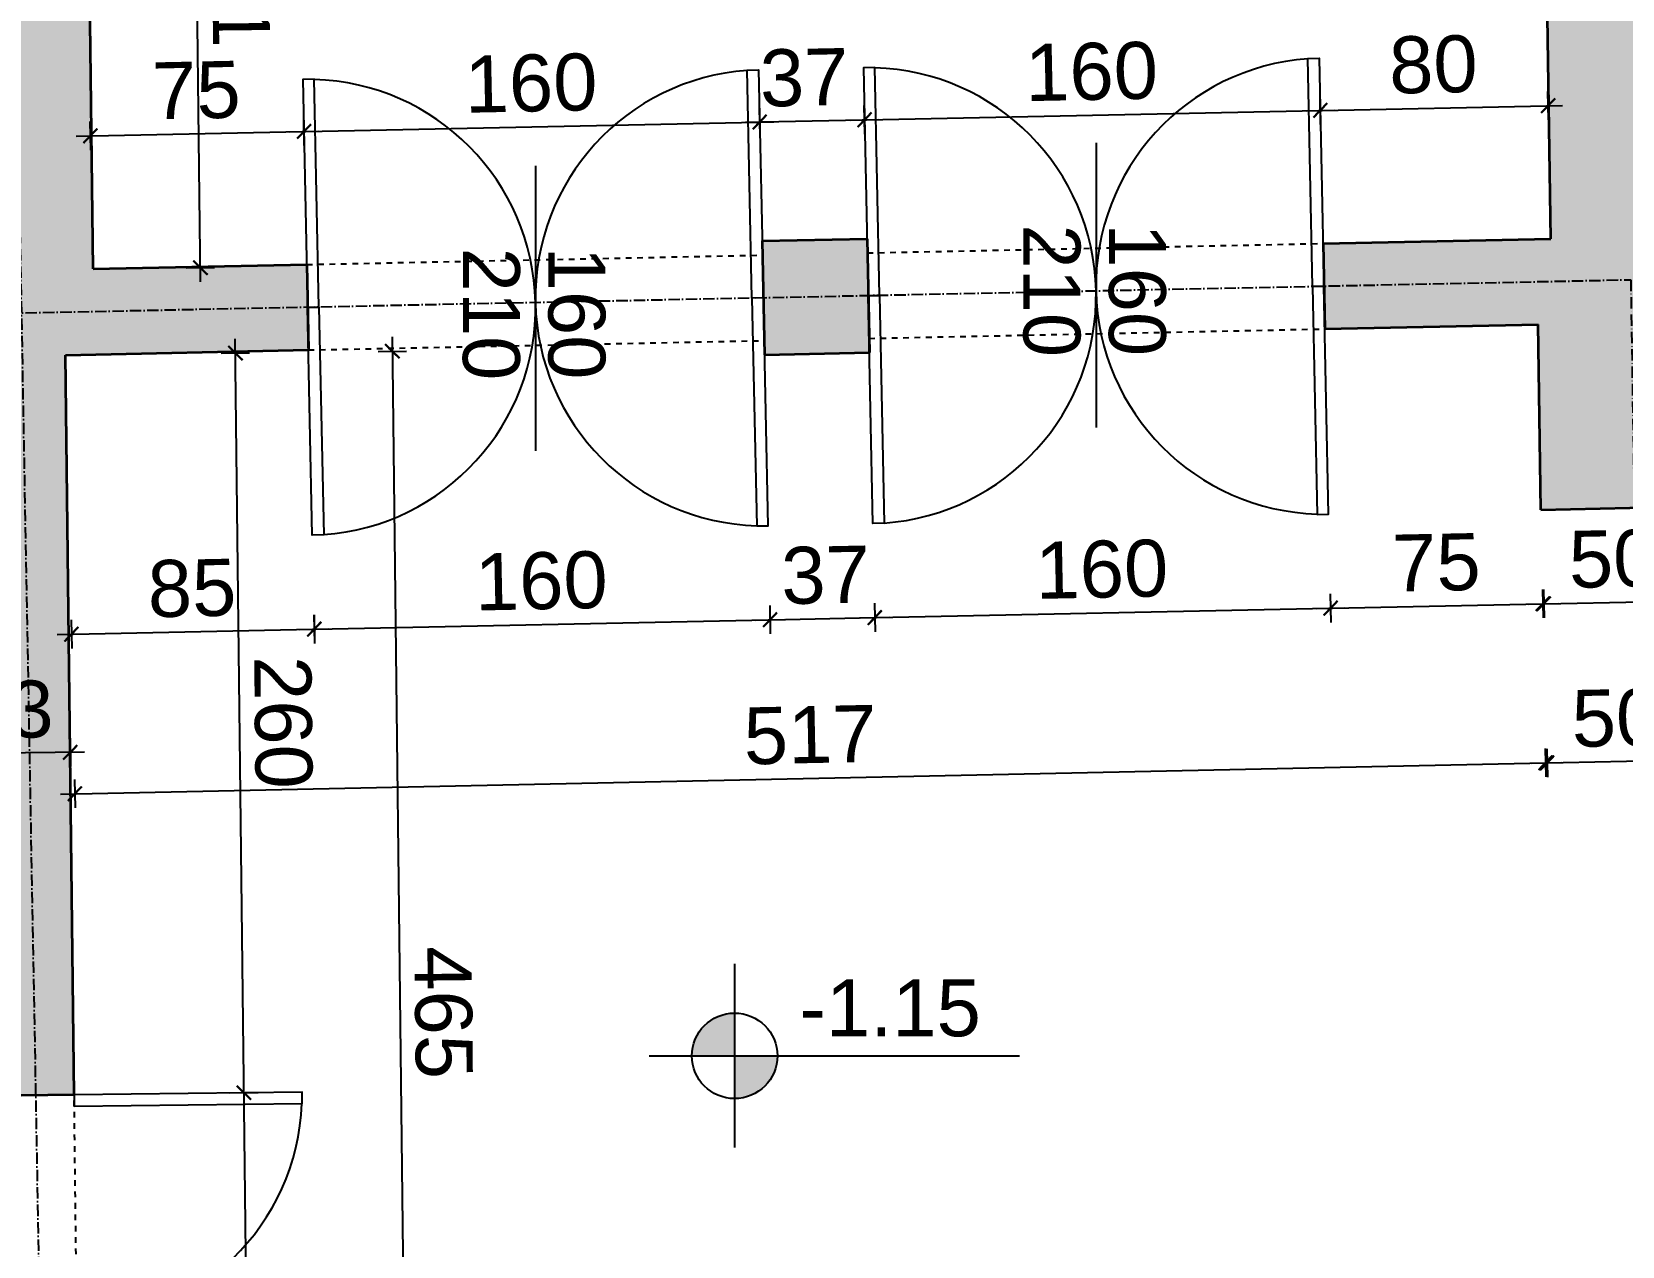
# Model space of a CAD drawing. Header units: inches. Extents: x -72385 to 39588, y -6525 to 66685.
# Drawn here: x -38734 to -38176, y 20085 to 20511 of the extents above; entities that cross this region are included whole.
import ezdxf

# ---------------------------------------------------------------- set-up
doc = ezdxf.new("R2010")
doc.units = ezdxf.units.IN
doc.header["$MEASUREMENT"] = 0
doc.linetypes.add('DashDot', pattern=[0.6, 0.4, -0.1, 0, -0.1])
doc.linetypes.add('Hidden', pattern=[0.4, 0.2, -0.2])
for name, color, linetype, lineweight in [('Врати', 251, 'Continuous', 25), ('Надписи врати', 252, 'Continuous', 25), ('Надписи коти вътрешни', 252, 'Continuous', 25), ('Надписи нива', 252, 'Continuous', 25), ('Оси', 252, 'DashDot', 25), ('Пунктир', 253, 'Hidden', 25), ('Разрезни линии', 7, 'Continuous', 35), ('Щрих стени', 254, 'Continuous', 25)]:
    doc.layers.add(name, color=color, linetype=linetype, lineweight=lineweight)
doc.styles.add('Arial Regular', font='arial.ttf')
doc.styles.get("Standard").update_dxf_attribs({"font": 'arial.ttf'})
doc.dimstyles.new('Annotative', dxfattribs={"dimscale": 0, "dimtxt": 20, "dimasz": 5, "dimexe": 5, "dimexo": 5, "dimgap": 5, "dimtad": 1, "dimdec": 0, "dimzin": 0, "dimdsep": 46, "dimtxsty": 'Standard', "dimblk": 'ARCHTICK', "dimcen": 5, "dimdle": 5, "dimadec": 0, "dimazin": 0, "dimtfac": 1, "dimtdec": 0, "dimtofl": 0, "dimtmove": 0, "dimatfit": 3, "dimldrblk": 'ARCHTICK', "dimfxl": 5, "dimfxlon": 1, "dimtolj": 1, "dimtzin": 0, "dimarcsym": 1})

# ---------------------------------------------------------------- blocks, each defined once
blk = doc.blocks.new('_ArchTick')
at = {"color": 0, "linetype": 'ByBlock', "const_width": 0.15}
blk.add_lwpolyline([(-0.5, -0.5), (0.5, 0.5)], dxfattribs=at)
blk = doc.blocks.new('*D3263')
at = {"layer": 'Defpoints', "color": 0, "ltscale": 50, "transparency": 16777216}
for p in [(-38714.92, 20628.77), (-38677.27, 20629.2), (-38712.6, 20427.91)]:
    blk.add_point(p, dxfattribs=at)
at = {"layer": 'Надписи коти вътрешни', "color": 0, "lineweight": -2, "ltscale": 50, "transparency": 16777216}
for p, q in [((-38674.89, 20423.34), (-38677.33, 20634.2)), ((-38682.27, 20629.15), (-38672.27, 20629.26)), ((-38679.95, 20428.29), (-38669.95, 20428.4))]:
    blk.add_line(p, q, dxfattribs=at)
at = {"layer": 'Надписи коти вътрешни', "color": 0, "lineweight": -2, "ltscale": 50, "transparency": 16777216, "xscale": 5, "yscale": 5, "zscale": 5}
for p, rotation in [((-38677.27, 20629.2), 90.66157633345067), ((-38674.95, 20428.34), 270.6615763334507)]:
    blk.add_blockref('_ArchTick', p, dxfattribs=dict(at, rotation=rotation))
at = {"layer": 'Надписи коти вътрешни', "color": 0, "ltscale": 50, "transparency": 16777216, "insert": (-38660.9, 20528.95), "char_height": 20, "attachment_point": 5, "rotation": 270.6616}
blk.add_mtext('\\A1;201', dxfattribs=at)
blk = doc.blocks.new('*D3264')
at = {"layer": 'Defpoints', "color": 0, "ltscale": 50, "transparency": 16777216}
for p in [(-38638.58, 20476.19), (-38712.6, 20427.91), (-38637.62, 20429.46)]:
    blk.add_point(p, dxfattribs=at)
at = {"layer": 'Надписи коти вътрешни', "color": 0, "lineweight": -2, "ltscale": 50, "transparency": 16777216}
for p, q in [((-38713.47, 20469.64), (-38713.67, 20479.64)), ((-38638.48, 20471.19), (-38638.69, 20481.19)), ((-38718.57, 20474.54), (-38633.58, 20476.3))]:
    blk.add_line(p, q, dxfattribs=at)
at = {"layer": 'Надписи коти вътрешни', "color": 0, "lineweight": -2, "ltscale": 50, "transparency": 16777216, "xscale": 5, "yscale": 5, "zscale": 5}
for p, rotation in [((-38713.57, 20474.64), 181.1859248688598), ((-38638.58, 20476.19), 1.185924868859785)]:
    blk.add_blockref('_ArchTick', p, dxfattribs=dict(at, rotation=rotation))
at = {"layer": 'Надписи коти вътрешни', "color": 0, "ltscale": 50, "transparency": 16777216, "insert": (-38676.39, 20490.58), "char_height": 20, "attachment_point": 5, "rotation": 1.1859}
blk.add_mtext('\\A1;75', dxfattribs=at)
blk = doc.blocks.new('*D3265')
at = {"layer": 'Defpoints', "color": 0, "ltscale": 50, "transparency": 16777216}
for p in [(-38478.62, 20479.5), (-38477.65, 20432.77), (-38637.62, 20429.46)]:
    blk.add_point(p, dxfattribs=at)
at = {"layer": 'Надписи коти вътрешни', "color": 0, "lineweight": -2, "ltscale": 50, "transparency": 16777216}
for p, q in [((-38478.51, 20474.51), (-38478.72, 20484.5)), ((-38643.58, 20476.09), (-38473.62, 20479.61)), ((-38638.48, 20471.19), (-38638.69, 20481.19))]:
    blk.add_line(p, q, dxfattribs=at)
at = {"layer": 'Надписи коти вътрешни', "color": 0, "lineweight": -2, "ltscale": 50, "transparency": 16777216, "xscale": 5, "yscale": 5, "zscale": 5}
for p, rotation in [((-38638.58, 20476.19), 181.185924868859), ((-38478.62, 20479.5), 1.185924868859022)]:
    blk.add_blockref('_ArchTick', p, dxfattribs=dict(at, rotation=rotation))
at = {"layer": 'Надписи коти вътрешни', "color": 0, "ltscale": 50, "transparency": 16777216, "insert": (-38558.91, 20493.06), "char_height": 20, "attachment_point": 5, "rotation": 1.1859}
blk.add_mtext('\\A1;160', dxfattribs=at)
blk = doc.blocks.new('*D3266')
at = {"layer": 'Defpoints', "color": 0, "ltscale": 50, "transparency": 16777216}
for p in [(-38441.81, 20480.27), (-38440.95, 20438.53), (-38477.75, 20437.77)]:
    blk.add_point(p, dxfattribs=at)
at = {"layer": 'Надписи коти вътрешни', "color": 0, "lineweight": -2, "ltscale": 50, "transparency": 16777216}
for p, q in [((-38478.51, 20474.51), (-38478.72, 20484.5)), ((-38441.71, 20475.27), (-38441.92, 20485.27)), ((-38483.62, 20479.4), (-38436.82, 20480.37))]:
    blk.add_line(p, q, dxfattribs=at)
at = {"layer": 'Надписи коти вътрешни', "color": 0, "lineweight": -2, "ltscale": 50, "transparency": 16777216, "xscale": 5, "yscale": 5, "zscale": 5}
for p, rotation in [((-38441.81, 20480.27), 1.185924868863157), ((-38478.62, 20479.5), 181.1859248688631)]:
    blk.add_blockref('_ArchTick', p, dxfattribs=dict(at, rotation=rotation))
at = {"layer": 'Надписи коти вътрешни', "color": 0, "ltscale": 50, "transparency": 16777216, "insert": (-38463.03, 20495.05), "char_height": 20, "attachment_point": 5, "rotation": 1.1859}
blk.add_mtext('\\A1;37', dxfattribs=at)
blk = doc.blocks.new('*D3267')
at = {"layer": 'Defpoints', "color": 0, "ltscale": 50, "transparency": 16777216}
for p in [(-38281.85, 20483.58), (-38440.85, 20433.54), (-38280.88, 20436.85)]:
    blk.add_point(p, dxfattribs=at)
at = {"layer": 'Надписи коти вътрешни', "color": 0, "lineweight": -2, "ltscale": 50, "transparency": 16777216}
for p, q in [((-38281.75, 20478.58), (-38281.95, 20488.58)), ((-38446.81, 20480.16), (-38276.85, 20483.68)), ((-38441.71, 20475.27), (-38441.92, 20485.27))]:
    blk.add_line(p, q, dxfattribs=at)
at = {"layer": 'Надписи коти вътрешни', "color": 0, "lineweight": -2, "ltscale": 50, "transparency": 16777216, "xscale": 5, "yscale": 5, "zscale": 5}
for p, rotation in [((-38441.81, 20480.27), 181.185924868859), ((-38281.85, 20483.58), 1.185924868859022)]:
    blk.add_blockref('_ArchTick', p, dxfattribs=dict(at, rotation=rotation))
at = {"layer": 'Надписи коти вътрешни', "color": 0, "ltscale": 50, "transparency": 16777216, "insert": (-38362.15, 20497.13), "char_height": 20, "attachment_point": 5, "rotation": 1.1859}
blk.add_mtext('\\A1;160', dxfattribs=at)
blk = doc.blocks.new('*D3268')
at = {"layer": 'Defpoints', "color": 0, "ltscale": 50, "transparency": 16777216}
for p in [(-38201.87, 20485.23), (-38200.9, 20438.5), (-38280.88, 20436.85)]:
    blk.add_point(p, dxfattribs=at)
at = {"layer": 'Надписи коти вътрешни', "color": 0, "lineweight": -2, "ltscale": 50, "transparency": 16777216}
for p, q in [((-38281.75, 20478.58), (-38281.95, 20488.58)), ((-38201.76, 20480.23), (-38201.97, 20490.23)), ((-38286.85, 20483.47), (-38196.87, 20485.34))]:
    blk.add_line(p, q, dxfattribs=at)
at = {"layer": 'Надписи коти вътрешни', "color": 0, "lineweight": -2, "ltscale": 50, "transparency": 16777216, "xscale": 5, "yscale": 5, "zscale": 5}
for p, rotation in [((-38201.87, 20485.23), 1.185924868861897), ((-38281.85, 20483.58), 181.1859248688619)]:
    blk.add_blockref('_ArchTick', p, dxfattribs=dict(at, rotation=rotation))
at = {"layer": 'Надписи коти вътрешни', "color": 0, "ltscale": 50, "transparency": 16777216, "insert": (-38242.17, 20499.61), "char_height": 20, "attachment_point": 5, "rotation": 1.1859}
blk.add_mtext('\\A1;80', dxfattribs=at)
blk = doc.blocks.new('*D3288')
at = {"layer": 'Defpoints', "color": 0, "ltscale": 50, "transparency": 16777216}
for p in [(-38636.99, 20399.47), (-38722.25, 20397.7), (-38634.97, 20301.47)]:
    blk.add_point(p, dxfattribs=at)
at = {"layer": 'Надписи коти вътрешни', "color": 0, "lineweight": -2, "ltscale": 50, "transparency": 16777216}
for p, q in [((-38720.33, 20304.7), (-38720.12, 20294.71)), ((-38635.07, 20306.47), (-38634.86, 20296.47)), ((-38725.22, 20299.6), (-38629.97, 20301.57))]:
    blk.add_line(p, q, dxfattribs=at)
at = {"layer": 'Надписи коти вътрешни', "color": 0, "lineweight": -2, "ltscale": 50, "transparency": 16777216, "xscale": 5, "yscale": 5, "zscale": 5}
for p, rotation in [((-38634.97, 20301.47), 1.185924868863119), ((-38720.23, 20299.7), 181.1859248688631)]:
    blk.add_blockref('_ArchTick', p, dxfattribs=dict(at, rotation=rotation))
at = {"layer": 'Надписи коти вътрешни', "color": 0, "ltscale": 50, "transparency": 16777216, "insert": (-38677.91, 20315.8), "char_height": 20, "attachment_point": 5, "rotation": 1.1859}
blk.add_mtext('\\A1;85', dxfattribs=at)
blk = doc.blocks.new('*D3289')
at = {"layer": 'Defpoints', "color": 0, "ltscale": 50, "transparency": 16777216}
for p in [(-38637.03, 20399.47), (-38477.03, 20402.78), (-38475, 20304.78)]:
    blk.add_point(p, dxfattribs=at)
at = {"layer": 'Надписи коти вътрешни', "color": 0, "lineweight": -2, "ltscale": 50, "transparency": 16777216}
for p, q in [((-38475.1, 20309.78), (-38474.9, 20299.78)), ((-38640, 20301.37), (-38470, 20304.88)), ((-38635.1, 20306.47), (-38634.9, 20296.47))]:
    blk.add_line(p, q, dxfattribs=at)
at = {"layer": 'Надписи коти вътрешни', "color": 0, "lineweight": -2, "ltscale": 50, "transparency": 16777216, "xscale": 5, "yscale": 5, "zscale": 5}
for p, rotation in [((-38635, 20301.47), 181.1859248688591), ((-38475, 20304.78), 1.185924868859124)]:
    blk.add_blockref('_ArchTick', p, dxfattribs=dict(at, rotation=rotation))
at = {"layer": 'Надписи коти вътрешни', "color": 0, "ltscale": 50, "transparency": 16777216, "insert": (-38555.31, 20318.33), "char_height": 20, "attachment_point": 5, "rotation": 1.1859}
blk.add_mtext('\\A1;160', dxfattribs=at)
blk = doc.blocks.new('*D3290')
at = {"layer": 'Defpoints', "color": 0, "ltscale": 50, "transparency": 16777216}
for p in [(-38476.93, 20397.78), (-38440.12, 20398.54), (-38438.2, 20305.54)]:
    blk.add_point(p, dxfattribs=at)
at = {"layer": 'Надписи коти вътрешни', "color": 0, "lineweight": -2, "ltscale": 50, "transparency": 16777216}
for p, q in [((-38475.1, 20309.78), (-38474.9, 20299.78)), ((-38438.3, 20310.54), (-38438.09, 20300.54)), ((-38480, 20304.68), (-38433.2, 20305.65))]:
    blk.add_line(p, q, dxfattribs=at)
at = {"layer": 'Надписи коти вътрешни', "color": 0, "lineweight": -2, "ltscale": 50, "transparency": 16777216, "xscale": 5, "yscale": 5, "zscale": 5}
for p, rotation in [((-38475, 20304.78), 181.1859248688631), ((-38438.2, 20305.54), 1.185924868863157)]:
    blk.add_blockref('_ArchTick', p, dxfattribs=dict(at, rotation=rotation))
at = {"layer": 'Надписи коти вътрешни', "color": 0, "ltscale": 50, "transparency": 16777216, "insert": (-38455.53, 20320.41), "char_height": 20, "attachment_point": 5, "rotation": 1.1859}
blk.add_mtext('\\A1;37', dxfattribs=at)
blk = doc.blocks.new('*D3291')
at = {"layer": 'Defpoints', "color": 0, "ltscale": 50, "transparency": 16777216}
for p in [(-38280.26, 20406.85), (-38440.26, 20403.54), (-38278.23, 20308.85)]:
    blk.add_point(p, dxfattribs=at)
at = {"layer": 'Надписи коти вътрешни', "color": 0, "lineweight": -2, "ltscale": 50, "transparency": 16777216}
for p, q in [((-38438.34, 20310.54), (-38438.13, 20300.54)), ((-38278.34, 20313.85), (-38278.13, 20303.86)), ((-38443.23, 20305.44), (-38273.23, 20308.96))]:
    blk.add_line(p, q, dxfattribs=at)
at = {"layer": 'Надписи коти вътрешни', "color": 0, "lineweight": -2, "ltscale": 50, "transparency": 16777216, "xscale": 5, "yscale": 5, "zscale": 5}
for p, rotation in [((-38278.23, 20308.85), 1.185924868859124), ((-38438.23, 20305.54), 181.1859248688591)]:
    blk.add_blockref('_ArchTick', p, dxfattribs=dict(at, rotation=rotation))
at = {"layer": 'Надписи коти вътрешни', "color": 0, "ltscale": 50, "transparency": 16777216, "insert": (-38358.55, 20322.41), "char_height": 20, "attachment_point": 5, "rotation": 1.1859}
blk.add_mtext('\\A1;160', dxfattribs=at)
blk = doc.blocks.new('*D3292')
at = {"layer": 'Defpoints', "color": 0, "ltscale": 50, "transparency": 16777216}
for p in [(-38280.26, 20406.85), (-38205.43, 20408.4), (-38203.4, 20310.4)]:
    blk.add_point(p, dxfattribs=at)
at = {"layer": 'Надписи коти вътрешни', "color": 0, "lineweight": -2, "ltscale": 50, "transparency": 16777216}
for p, q in [((-38203.51, 20315.4), (-38203.3, 20305.4)), ((-38283.23, 20308.75), (-38198.41, 20310.51)), ((-38278.34, 20313.85), (-38278.13, 20303.86))]:
    blk.add_line(p, q, dxfattribs=at)
at = {"layer": 'Надписи коти вътрешни', "color": 0, "lineweight": -2, "ltscale": 50, "transparency": 16777216, "xscale": 5, "yscale": 5, "zscale": 5}
for p, rotation in [((-38278.23, 20308.85), 181.1859248688569), ((-38203.4, 20310.4), 1.185924868856923)]:
    blk.add_blockref('_ArchTick', p, dxfattribs=dict(at, rotation=rotation))
at = {"layer": 'Надписи коти вътрешни', "color": 0, "ltscale": 50, "transparency": 16777216, "insert": (-38241.13, 20324.8), "char_height": 20, "attachment_point": 5, "rotation": 1.1859}
blk.add_mtext('\\A1;75', dxfattribs=at)
blk = doc.blocks.new('*D3293')
at = {"layer": 'Defpoints', "color": 0, "ltscale": 50, "transparency": 16777216}
for p in [(-38204.43, 20343.41), (-38154.44, 20344.44), (-38153.76, 20311.43)]:
    blk.add_point(p, dxfattribs=at)
at = {"layer": 'Надписи коти вътрешни', "color": 0, "lineweight": -2, "ltscale": 50, "transparency": 16777216}
for p, q in [((-38203.85, 20315.4), (-38203.64, 20305.4)), ((-38153.86, 20316.43), (-38153.65, 20306.43)), ((-38208.74, 20310.29), (-38148.76, 20311.53))]:
    blk.add_line(p, q, dxfattribs=at)
at = {"layer": 'Надписи коти вътрешни', "color": 0, "lineweight": -2, "ltscale": 50, "transparency": 16777216, "xscale": 5, "yscale": 5, "zscale": 5}
for p, rotation in [((-38203.75, 20310.4), 181.1859248688672), ((-38153.76, 20311.43), 1.185924868867113)]:
    blk.add_blockref('_ArchTick', p, dxfattribs=dict(at, rotation=rotation))
at = {"layer": 'Надписи коти вътрешни', "color": 0, "ltscale": 50, "transparency": 16777216, "insert": (-38179.07, 20326.12), "char_height": 20, "attachment_point": 5, "rotation": 1.1859}
blk.add_mtext('\\A1;50', dxfattribs=at)
blk = doc.blocks.new('*D3302')
at = {"layer": 'Defpoints', "color": 0, "ltscale": 50, "transparency": 16777216}
for p in [(-38722.25, 20397.7), (-38662.67, 20398.39), (-38719.26, 20138.04)]:
    blk.add_point(p, dxfattribs=at)
at = {"layer": 'Надписи коти вътрешни', "color": 0, "lineweight": -2, "ltscale": 50, "transparency": 16777216}
for p, q in [((-38659.61, 20133.73), (-38662.73, 20403.39)), ((-38667.67, 20398.33), (-38657.67, 20398.45)), ((-38664.67, 20138.67), (-38654.67, 20138.78))]:
    blk.add_line(p, q, dxfattribs=at)
at = {"layer": 'Надписи коти вътрешни', "color": 0, "lineweight": -2, "ltscale": 50, "transparency": 16777216, "xscale": 5, "yscale": 5, "zscale": 5}
for p, rotation in [((-38662.67, 20398.39), 90.6615763334505), ((-38659.67, 20138.73), 270.6615763334505)]:
    blk.add_blockref('_ArchTick', p, dxfattribs=dict(at, rotation=rotation))
at = {"layer": 'Надписи коти вътрешни', "color": 0, "ltscale": 50, "transparency": 16777216, "insert": (-38645.96, 20268.73), "char_height": 20, "attachment_point": 5, "rotation": 270.6616}
blk.add_mtext('\\A1;260', dxfattribs=at)
blk = doc.blocks.new('*D3303')
at = {"layer": 'Defpoints', "color": 0, "ltscale": 50, "transparency": 16777216}
for p in [(-38719.26, 20138.04), (-38659.67, 20138.73), (-38717.41, 19978.05)]:
    blk.add_point(p, dxfattribs=at)
at = {"layer": 'Надписи коти вътрешни', "color": 0, "lineweight": -2, "ltscale": 50, "transparency": 16777216}
for p, q in [((-38657.77, 19973.74), (-38659.73, 20143.73)), ((-38664.67, 20138.67), (-38654.67, 20138.78)), ((-38662.82, 19978.68), (-38652.82, 19978.8))]:
    blk.add_line(p, q, dxfattribs=at)
at = {"layer": 'Надписи коти вътрешни', "color": 0, "lineweight": -2, "ltscale": 50, "transparency": 16777216, "xscale": 5, "yscale": 5, "zscale": 5}
for p, rotation in [((-38659.67, 20138.73), 90.66157633345075), ((-38657.82, 19978.74), 270.6615763334508)]:
    blk.add_blockref('_ArchTick', p, dxfattribs=dict(at, rotation=rotation))
at = {"layer": 'Надписи коти вътрешни', "color": 0, "ltscale": 50, "transparency": 16777216, "insert": (-38643.54, 20058.91), "char_height": 20, "attachment_point": 5, "rotation": 270.6616}
blk.add_mtext('\\A1;160', dxfattribs=at)
blk = doc.blocks.new('*D3378')
at = {"layer": 'Defpoints', "color": 0, "ltscale": 50, "transparency": 16777216}
for p in [(-38205.43, 20408.51), (-38722.25, 20397.7), (-38202.22, 20254.51)]:
    blk.add_point(p, dxfattribs=at)
at = {"layer": 'Надписи коти вътрешни', "color": 0, "lineweight": -2, "ltscale": 50, "transparency": 16777216}
for p, q in [((-38202.32, 20259.51), (-38202.11, 20249.51)), ((-38724.03, 20243.6), (-38197.22, 20254.61)), ((-38719.14, 20248.7), (-38718.93, 20238.71))]:
    blk.add_line(p, q, dxfattribs=at)
at = {"layer": 'Надписи коти вътрешни', "color": 0, "lineweight": -2, "ltscale": 50, "transparency": 16777216, "xscale": 5, "yscale": 5, "zscale": 5}
for p, rotation in [((-38202.22, 20254.51), 1.197552262270222), ((-38719.03, 20243.7), 181.1975522622702)]:
    blk.add_blockref('_ArchTick', p, dxfattribs=dict(at, rotation=rotation))
at = {"layer": 'Надписи коти вътрешни', "color": 0, "ltscale": 50, "transparency": 16777216, "insert": (-38460.94, 20264.31), "char_height": 20, "attachment_point": 5, "rotation": 1.1976}
blk.add_mtext('\\A1;517', dxfattribs=at)
blk = doc.blocks.new('*D3379')
at = {"layer": 'Defpoints', "color": 0, "ltscale": 50, "transparency": 16777216}
for p in [(-38204.43, 20343.51), (-38154.44, 20344.44), (-38152.78, 20255.5)]:
    blk.add_point(p, dxfattribs=at)
at = {"layer": 'Надписи коти вътрешни', "color": 0, "lineweight": -2, "ltscale": 50, "transparency": 16777216}
for p, q in [((-38202.87, 20259.57), (-38202.68, 20249.58)), ((-38152.88, 20260.5), (-38152.69, 20250.51)), ((-38207.77, 20254.48), (-38147.79, 20255.6))]:
    blk.add_line(p, q, dxfattribs=at)
at = {"layer": 'Надписи коти вътрешни', "color": 0, "lineweight": -2, "ltscale": 50, "transparency": 16777216, "xscale": 5, "yscale": 5, "zscale": 5}
for p, rotation in [((-38202.78, 20254.57), 181.0657138452949), ((-38152.78, 20255.5), 1.065713845294865)]:
    blk.add_blockref('_ArchTick', p, dxfattribs=dict(at, rotation=rotation))
at = {"layer": 'Надписи коти вътрешни', "color": 0, "ltscale": 50, "transparency": 16777216, "insert": (-38178.06, 20270.25), "char_height": 20, "attachment_point": 5, "rotation": 1.0657}
blk.add_mtext('\\A1;50', dxfattribs=at)
blk = doc.blocks.new('*D4657')
at = {"layer": 'Defpoints', "color": 0, "ltscale": 50, "transparency": 16777216}
for p in [(-38722.25, 20397.7), (-38716.89, 19933.05), (-38602.23, 19934.38)]:
    blk.add_point(p, dxfattribs=at)
at = {"layer": 'Надписи коти вътрешни', "color": 0, "lineweight": -2, "ltscale": 50, "transparency": 16777216}
for p, q in [((-38612.59, 20398.97), (-38602.59, 20399.09)), ((-38607.65, 20404.03), (-38602.17, 19929.38)), ((-38607.23, 19934.32), (-38597.23, 19934.43))]:
    blk.add_line(p, q, dxfattribs=at)
at = {"layer": 'Надписи коти вътрешни', "color": 0, "lineweight": -2, "ltscale": 50, "transparency": 16777216, "xscale": 5, "yscale": 5, "zscale": 5}
for p, rotation in [((-38607.59, 20399.03), 90.66157633344918), ((-38602.23, 19934.38), 270.6615763334492)]:
    blk.add_blockref('_ArchTick', p, dxfattribs=dict(at, rotation=rotation))
at = {"layer": 'Надписи коти вътрешни', "color": 0, "ltscale": 50, "transparency": 16777216, "insert": (-38589.7, 20166.88), "char_height": 20, "attachment_point": 5, "rotation": 270.6616}
blk.add_mtext('\\A1;465', dxfattribs=at)
blk = doc.blocks.new('*D7478')
at = {"layer": 'Defpoints', "color": 0, "ltscale": 10, "transparency": 16777216}
for p in [(-38763.83, 20317.6), (-38721.33, 20318.1), (-38763.14, 20257.73)]:
    blk.add_point(p, dxfattribs=at)
at = {"layer": 'Надписи коти вътрешни', "color": 0, "lineweight": -2, "ltscale": 10, "transparency": 16777216}
for p, q in [((-38763.2, 20262.73), (-38763.08, 20252.73)), ((-38720.7, 20263.22), (-38720.59, 20253.22)), ((-38715.64, 20258.28), (-38768.14, 20257.67))]:
    blk.add_line(p, q, dxfattribs=at)
at = {"layer": 'Надписи коти вътрешни', "color": 0, "lineweight": -2, "ltscale": 10, "transparency": 16777216, "xscale": 5, "yscale": 5, "zscale": 5}
for p, rotation in [((-38763.14, 20257.73), 180.6615763334491), ((-38720.64, 20258.22), 0.6615763334491388)]:
    blk.add_blockref('_ArchTick', p, dxfattribs=dict(at, rotation=rotation))
at = {"layer": 'Надписи коти вътрешни', "color": 0, "ltscale": 10, "transparency": 16777216, "insert": (-38742.07, 20273.19), "char_height": 20, "attachment_point": 5, "rotation": 0.6616}
blk.add_mtext('\\A1;43', dxfattribs=at)

msp = doc.modelspace()

# ---------------------------------------------------------------- hatches: boundary and pattern name
at = {"layer": 'Надписи нива', "ltscale": 50}
h = msp.add_hatch(color=256, dxfattribs=at)
h.dxf.hatch_style = 1
h.paths.add_polyline_path([(-38487.43, 20136.7, 0.414214), (-38472.43, 20151.7), (-38487.43, 20151.7)])
h.paths.add_polyline_path([(-38487.43, 20151.7), (-38487.43, 20166.7, 0.414214), (-38502.43, 20151.7)])
at = {"layer": 'Щрих стени', "ltscale": 10}
h = msp.add_hatch(color=256, dxfattribs=at)
h.dxf.hatch_style = 1
h.paths.add_polyline_path([(-39430.6, 20874.24), (-39525.59, 20872.48), (-39524.75, 20827.49), (-39429.77, 20829.25)])
h.paths.add_polyline_path([(-39185.64, 20878.79), (-39280.63, 20877.02), (-39279.79, 20832.03), (-39184.81, 20833.79)])
h.paths.add_polyline_path([(-38940.69, 20883.33), (-39035.67, 20881.57), (-39034.84, 20836.57), (-38939.85, 20838.34)])
h.paths.add_polyline_path([(-38688.09, 20903.01), (-38703.08, 20902.74), (-38702.91, 20887.74), (-38790.71, 20886.11), (-38789.88, 20841.12), (-38769.88, 20841.49), (-38762.95, 20241.51), (-38792.95, 20240.96), (-38792.66, 20215.96), (-38857.65, 20214.75), (-38856.82, 20169.76), (-38749.65, 20171.75), (-38749.25, 20137.69), (-38719.26, 20138.04), (-38722.25, 20397.7), (-38636.99, 20399.47), (-38637.62, 20429.46), (-38712.6, 20427.91), (-38714.92, 20628.77), (-38684.92, 20629.09)])
h.paths.add_polyline_path([(-39309.09, 19920.08), (-39434.06, 19917.34), (-39433.07, 19874.97), (-39308.1, 19877.88)])
h.paths.add_polyline_path([(-39034.15, 19926.1), (-39159.12, 19923.37), (-39158.14, 19881.37), (-39033.18, 19884.28)])
h.paths.add_polyline_path([(-37702.75, 19915.26), (-37710.26, 20400.92), (-37755.25, 20400.22), (-37748.36, 19954.27), (-38716.89, 19933.05), (-38717.41, 19978.05), (-38747.41, 19977.7), (-38746.88, 19932.4), (-38884.19, 19929.39), (-38883.22, 19887.77)])
h.paths.add_polyline_path([(-38440.95, 20438.53), (-38477.75, 20437.77), (-38476.93, 20397.78), (-38440.12, 20398.54)])
h.paths.add_polyline_path([(-38162.29, 20852.75), (-37762.36, 20860.17), (-37759.97, 20705.19), (-37799.94, 20704.45), (-37799.39, 20674.45), (-37769.49, 20675.01), (-37769.02, 20645.04), (-37759.04, 20645.19), (-37758.65, 20620.2), (-37713.66, 20620.89), (-37718.06, 20906), (-38222.98, 20896.64), (-38223.21, 20911.63), (-38238.21, 20911.36), (-38233.92, 20633.95), (-38203.92, 20634.27), (-38200.9, 20438.5), (-38280.88, 20436.85), (-38280.26, 20406.85), (-38205.43, 20408.4), (-38204.43, 20343.41), (-38154.44, 20344.44)])

# ---------------------------------------------------------------- linework, layer by layer
at = {"layer": 'Врати', "ltscale": 50}
for points in [[(-38280.57, 20421.85), (-38284.57, 20421.77), (-38286.23, 20501.77), (-38282.23, 20501.85)], [(-38637.34, 20414.46), (-38633.34, 20414.55), (-38635, 20494.55), (-38639, 20494.46)], [(-38477.34, 20417.78), (-38481.34, 20417.69), (-38483, 20497.69), (-38479, 20497.78)], [(-38440.57, 20418.54), (-38436.57, 20418.62), (-38438.23, 20498.62), (-38442.23, 20498.54)], [(-38280.57, 20421.85), (-38284.57, 20421.77), (-38282.92, 20341.77), (-38278.92, 20341.85)], [(-38477.34, 20417.78), (-38481.34, 20417.69), (-38479.68, 20337.69), (-38475.68, 20337.78)], [(-38440.57, 20418.54), (-38436.57, 20418.62), (-38434.92, 20338.62), (-38438.92, 20338.54)], [(-38637.34, 20414.46), (-38633.34, 20414.55), (-38631.68, 20334.55), (-38635.68, 20334.46)], [(-38719.26, 20138.04), (-38719.21, 20134.04), (-38639.21, 20134.96), (-38639.26, 20138.96)]]:
    msp.add_lwpolyline(points, close=True, dxfattribs=at)
for centre, radius, start, end in [((-38280.57, 20421.85), 80.02, 94.0519, 181.1859), ((-38637.34, 20414.46), 80.02, 1.1859, 88.3199), ((-38477.34, 20417.78), 80.02, 94.0519, 181.1859), ((-38440.57, 20418.54), 80.02, 1.1859, 88.3199), ((-38637.34, 20414.46), 80.02, 274.0519, 1.1859), ((-38477.34, 20417.78), 80.02, 181.1859, 268.3199), ((-38440.57, 20418.54), 80.02, 274.0519, 1.1859), ((-38280.57, 20421.85), 80.02, 181.1859, 268.3199), ((-38719.26, 20138.04), 80, 270.6616, 357.7956)]:
    msp.add_arc(centre, radius, start, end, dxfattribs=at)
at = {"layer": 'Надписи врати', "ltscale": 50}
for p, q in [((-38360.57, 20472.23), (-38360.57, 20372.23)), ((-38557.34, 20464.08), (-38557.34, 20364.08))]:
    msp.add_line(p, q, dxfattribs=at)
at = {"layer": 'Надписи нива', "ltscale": 50}
for p, q in [((-38487.43, 20184.02), (-38487.43, 20119.51)), ((-38517.43, 20151.7), (-38387.43, 20151.7))]:
    msp.add_line(p, q, dxfattribs=at)
msp.add_circle((-38487.43, 20151.7), 15, dxfattribs=at)
at = {"layer": 'Оси', "ltscale": 10}
msp.add_line((-38753.31, 21264.37), (-38721.28, 19506.44), dxfattribs=at)
msp.add_lwpolyline([(-42071.06, 20151.76), (-41073.73, 20168.36), (-41073.37, 20148.36), (-38739.82, 20187), (-38742.42, 20412.39), (-38172.87, 20424.13), (-38171.33, 20324.06), (-37336.28, 20336.93)], dxfattribs=at)
at = {"layer": 'Пунктир', "ltscale": 10}
for p, q in [((-38637.62, 20429.46), (-38477.65, 20432.77)), ((-38440.85, 20433.54), (-38280.88, 20436.85)), ((-38440.26, 20403.54), (-38280.26, 20406.85)), ((-38637.03, 20399.47), (-38477.03, 20402.78)), ((-38717.41, 19978.05), (-38719.26, 20138.04))]:
    msp.add_line(p, q, dxfattribs=at)
at = {"layer": 'Разрезни линии', "ltscale": 50}
for p, q in [((-38200.9, 20438.5), (-38203.92, 20634.27)), ((-38712.6, 20427.91), (-38714.92, 20628.77)), ((-38477.75, 20437.77), (-38440.95, 20438.53)), ((-38440.95, 20438.53), (-38440.12, 20398.54)), ((-38280.88, 20436.85), (-38200.9, 20438.5)), ((-38477.75, 20437.77), (-38476.93, 20397.78)), ((-38280.88, 20436.85), (-38280.26, 20406.85)), ((-38712.6, 20427.91), (-38637.62, 20429.46)), ((-38637.62, 20429.46), (-38636.99, 20399.47)), ((-38280.26, 20406.85), (-38205.43, 20408.4)), ((-38204.43, 20343.41), (-38205.43, 20408.4)), ((-38722.25, 20397.7), (-38636.99, 20399.47)), ((-38719.26, 20138.04), (-38722.25, 20397.7)), ((-38476.93, 20397.78), (-38440.12, 20398.54)), ((-38204.43, 20343.41), (-38154.44, 20344.44)), ((-38719.26, 20138.04), (-38749.25, 20137.69))]:
    msp.add_line(p, q, dxfattribs=at)

# ---------------------------------------------------------------- texts
at = {"layer": 'Надписи врати', "ltscale": 100, "char_height": 20, "width": 180.4891, "attachment_point": 1, "rotation": 270, "style": 'Arial Regular'}
for s, insert in [('210', (-38366.06, 20443.57)), ('160', (-38336.06, 20443.89)), ('210', (-38562.82, 20435.42)), ('160', (-38532.82, 20435.73))]:
    msp.add_mtext(s, dxfattribs=dict(at, insert=insert))
at = {"layer": 'Надписи нива', "ltscale": 100, "insert": (-38464.67, 20178.55), "char_height": 20, "width": 180.4891, "attachment_point": 1, "style": 'Arial Regular'}
msp.add_mtext('-1.15', dxfattribs=at)

# ---------------------------------------------------------------- dimensions: what is measured, and where the dimension line sits
at = {"layer": 'Надписи коти вътрешни', "ltscale": 50}
for p1, p2, distance, picture, middle in [((-38712.6, 20427.91), (-38714.92, 20628.77), -37.66, '*D3263', (-38660.9, 20528.95)), ((-38440.85, 20433.54), (-38280.88, 20436.85), 46.74, '*D3267', (-38362.15, 20497.13)), ((-38280.88, 20436.85), (-38200.9, 20438.5), 46.74, '*D3268', (-38242.17, 20499.61)), ((-38637.62, 20429.46), (-38477.65, 20432.77), 46.74, '*D3265', (-38558.91, 20493.06)), ((-38712.6, 20427.91), (-38637.62, 20429.46), 46.74, '*D3264', (-38676.39, 20490.58)), ((-38722.25, 20397.7), (-38205.43, 20408.51), -154.03, '*D3378', (-38460.94, 20264.31)), ((-38440.26, 20403.54), (-38280.26, 20406.85), -98.02, '*D3291', (-38358.55, 20322.41)), ((-38280.26, 20406.85), (-38205.43, 20408.4), -98.02, '*D3292', (-38241.13, 20324.8)), ((-38722.25, 20397.7), (-38636.99, 20399.47), -98.02, '*D3288', (-38677.91, 20315.8)), ((-38722.25, 20397.7), (-38716.89, 19933.05), 114.67, '*D4657', (-38589.7, 20166.88)), ((-38719.26, 20138.04), (-38722.25, 20397.7), -59.59, '*D3302', (-38645.96, 20268.73)), ((-38637.03, 20399.47), (-38477.03, 20402.78), -98.02, '*D3289', (-38555.31, 20318.33)), ((-38204.43, 20343.41), (-38154.44, 20344.44), -33.02, '*D3293', (-38179.07, 20326.12)), ((-38717.41, 19978.05), (-38719.26, 20138.04), -59.59, '*D3303', (-38643.54, 20058.91))]:
    dim = msp.add_aligned_dim(p1=p1, p2=p2, distance=distance, dimstyle='Annotative', override={"dimscale": 0, "dimtix": 0, "dimtofl": 0, "dimtmove": 0, "dimatfit": 3}, dxfattribs=at)
    dim.commit()
    dim.dimension.update_dxf_attribs({"geometry": picture, "text_midpoint": middle})
for base, p1, p2, angle, picture, middle in [((-38441.81, 20480.27), (-38477.75, 20437.77), (-38440.95, 20438.53), 1.1859, '*D3266', (-38462.72, 20479.83)), ((-38438.2, 20305.54), (-38476.93, 20397.78), (-38440.12, 20398.54), 1.1859, '*D3290', (-38455.22, 20305.19)), ((-38152.78, 20255.5), (-38204.43, 20343.51), (-38154.44, 20344.44), 1.0657, '*D3379', (-38177.78, 20255.04))]:
    dim = msp.add_linear_dim(base=base, p1=p1, p2=p2, angle=angle, dimstyle='Annotative', override={"dimscale": 0, "dimtix": 0, "dimtofl": 0, "dimtmove": 0, "dimatfit": 3}, dxfattribs=at)
    dim.commit()
    dim.dimension.update_dxf_attribs({"geometry": picture, "text_midpoint": middle, "dimtype": 129})
at = {"layer": 'Надписи коти вътрешни', "ltscale": 10}
dim = msp.add_aligned_dim(p1=(-38721.3349, 20318.0951), p2=(-38763.8321, 20317.6044), distance=59.8784, dimstyle='Annotative', override={"dimscale": 0, "dimtix": 0, "dimtofl": 0, "dimtmove": 0, "dimatfit": 3}, dxfattribs=at)
dim.commit()
dim.dimension.update_dxf_attribs({"geometry": '*D7478', "text_midpoint": (-38742.0678, 20273.1926)})

doc.saveas('drawing.dxf')
